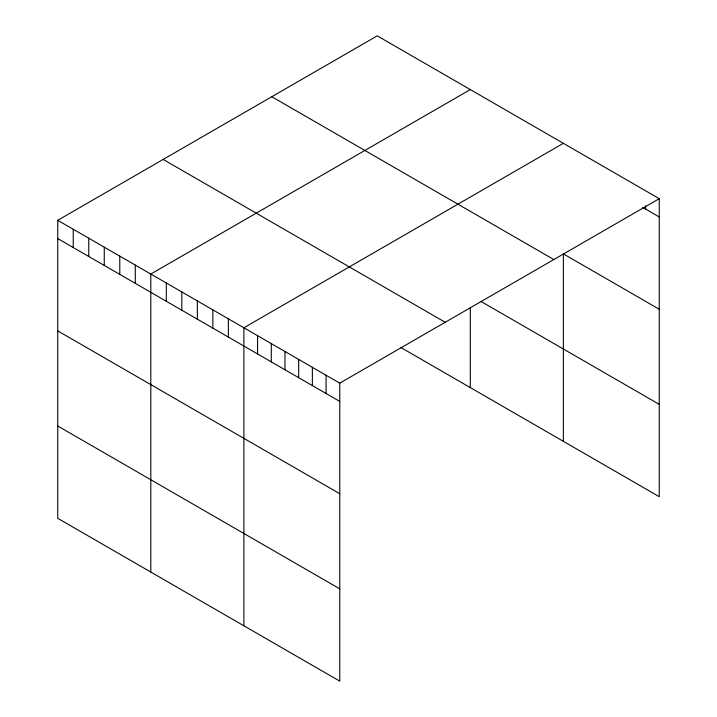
<?xml version="1.0" encoding="UTF-8"?>
<svg xmlns="http://www.w3.org/2000/svg" width="717" height="717" viewBox="0 0 717 717"><rect width="100%" height="100%" fill="white"/><g stroke="black" fill="none" stroke-linecap="round" stroke-linejoin="round"><path stroke-width="1.08" d="M659.264 198.681L339.768 383.147L339.768 681.15L57.736 518.319L57.736 220.307L377.232 35.85L659.264 198.681L659.264 496.693L400.498 347.288M470.298 89.589L150.803 274.046L150.803 572.049M563.374 143.319L243.879 327.777L243.879 625.789M642.826 207.455L659.264 216.946M659.264 309.26L563.374 253.899L563.374 441.331M271.797 96.723L553.838 259.554M480.964 301.436L659.264 404.37M163.162 159.434L445.203 322.274M57.736 220.307L339.768 383.147M57.736 238.573L339.768 401.403M57.736 330.887L339.768 493.717M57.736 425.997L339.768 588.836M645.569 205.815L645.569 209.032M470.298 307.369L470.298 387.592M326.074 375.233L326.074 393.49M312.37 367.328L312.37 385.585M298.675 359.414L298.675 377.68M284.972 351.509L284.972 369.766M271.277 343.595L271.277 361.861M257.573 335.69L257.573 353.947M228.365 318.823L228.365 337.08M212.85 309.869L212.85 328.126M197.345 300.916L197.345 319.173M181.831 291.953L181.831 310.219M166.317 283L166.317 301.257M135.289 265.093L135.289 283.349M119.784 256.13L119.784 274.396M104.27 247.177L104.27 265.433M88.756 238.223L88.756 256.48M73.242 229.261L73.242 247.526"/></g></svg>
